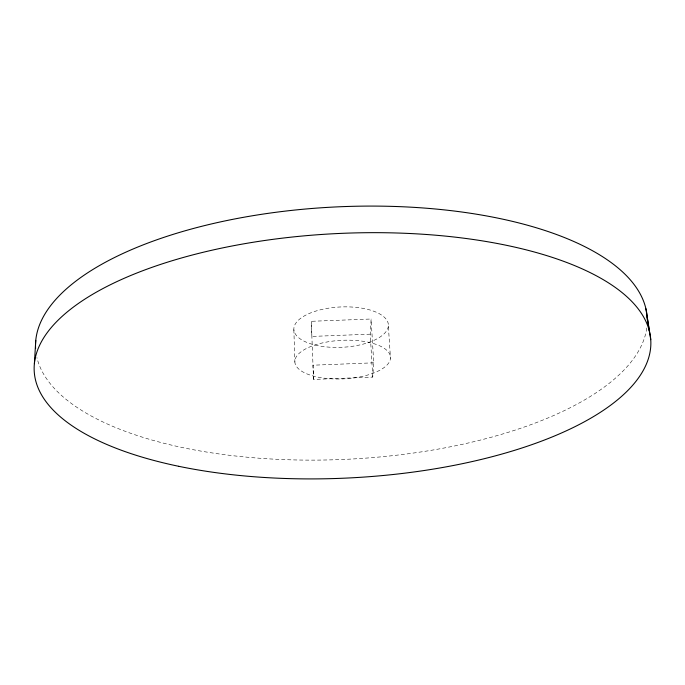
<?xml version="1.0" encoding="UTF-8"?>
<svg xmlns="http://www.w3.org/2000/svg" width="685" height="685" viewBox="0 0 685 685"><rect width="100%" height="100%" fill="white"/><g stroke="black" fill="none" stroke-linecap="round" stroke-linejoin="round"><path stroke-width="0.51" stroke-dasharray="3.42 2.57" d="M372.76 377.092L370.225 334.169L371.107 319.013L311.281 321.299L313.559 379.43L372.76 377.092L373.719 362.827L371.107 319.013M370.225 334.169L311.906 336.421L311.281 321.299M373.719 362.827L312.968 365.199L313.559 379.43M388.352 326.009A47.325 20.182 -2.8 0 1 315.948 345.24A47.325 20.182 -2.8 0 1 319.03 310.159A47.325 20.182 -2.8 0 1 388.352 326.009L390.484 358.383A47.873 19.291 -2.8 0 1 317.181 376.973A47.873 19.291 -2.8 0 1 320.426 343.408A47.873 19.291 -2.8 0 1 390.484 358.383M293.848 329.639L294.892 362.117M646.786 327.969A306.186 126.297 -2.8 0 1 347.304 459.258A306.186 126.297 -2.8 0 1 36.921 357.579"/><path stroke-width="1.03" d="M34.396 363.649L35.766 340.385M645.895 308.721L649.543 331.788M647.145 316.855L650.75 339.674M35.603 348.579A306.186 126.297 -2.8 0 1 336.729 206.896A306.186 126.297 -2.8 0 1 647.282 319.904M178.785 466.314A308.67 122.341 -2.8 0 0 650.664 347.518A308.67 122.341 -2.8 0 0 198.085 253.536A308.67 122.341 -2.8 0 0 178.785 466.314"/></g></svg>
